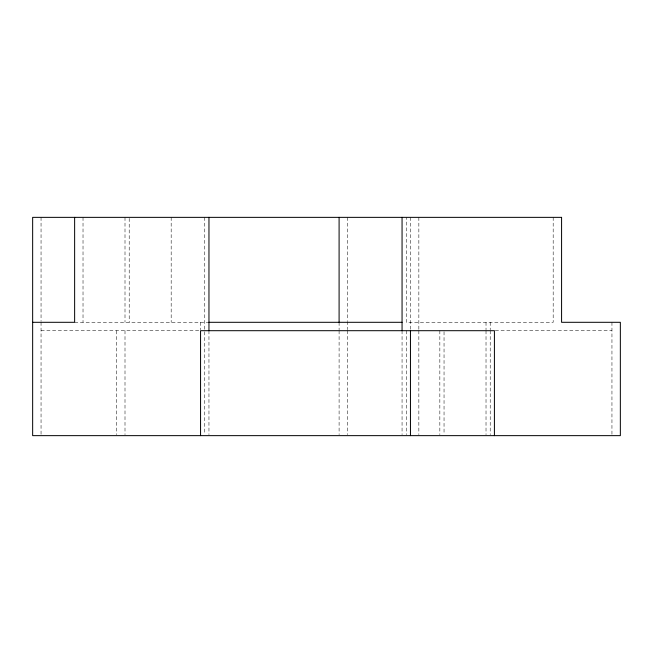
<?xml version="1.0" encoding="UTF-8"?>
<svg xmlns="http://www.w3.org/2000/svg" width="653" height="653" viewBox="0 0 653 653"><rect width="100%" height="100%" fill="white"/><g stroke="black" fill="none" stroke-linecap="round" stroke-linejoin="round"><path stroke-width="0.49" stroke-dasharray="3.27 2.45" d="M74.63 322.304L207.817 322.304M41.049 330.696L200.561 330.696M495.292 330.696L611.951 330.696M611.951 322.304L611.951 434.629M553.181 217.359L553.181 322.304L406.256 322.304L406.256 217.359M490.215 322.304L490.215 329.765M490.215 330.696L490.215 434.629M486.02 322.304L486.02 329.765M486.02 330.696L486.02 434.629M444.04 331.716L444.04 434.629M439.844 330.696L439.844 434.629M418.851 217.359L418.851 329.765M418.851 330.696L418.851 434.629M410.459 217.359L410.459 329.561M406.256 330.696L406.256 434.629M402.06 330.696L402.06 434.629M347.486 217.359L347.486 320.574M347.486 321.398L347.486 329.683M347.486 330.581L347.486 434.629M339.095 322.304L339.095 329.765M339.095 330.696L339.095 434.629M208.96 330.696L208.96 434.629M204.764 217.359L204.764 329.765M204.764 331.716L204.764 434.629M200.561 322.304L200.561 329.765M171.176 217.359L171.176 322.304M129.204 218.371L129.204 322.304M125.001 217.359L125.001 322.304M125.001 330.696L125.001 434.629M116.609 330.696L116.609 434.629M83.021 217.359L83.021 322.304M41.049 217.359L41.049 321.284M41.049 322.304L41.049 434.629"/><path stroke-width="0.98" d="M32.65 322.304L74.63 322.304L74.63 217.359M208.829 322.304L402.06 322.304M494.411 435.641L494.411 330.696L200.561 330.696L200.561 435.641M410.459 330.696L410.459 435.641M402.06 217.359L402.06 330.696M339.095 217.359L339.095 322.304M208.96 217.359L208.96 330.696M561.58 217.359L32.65 217.359L32.65 435.641L620.35 435.641L620.35 322.304L561.58 322.304L561.58 217.359"/></g></svg>
